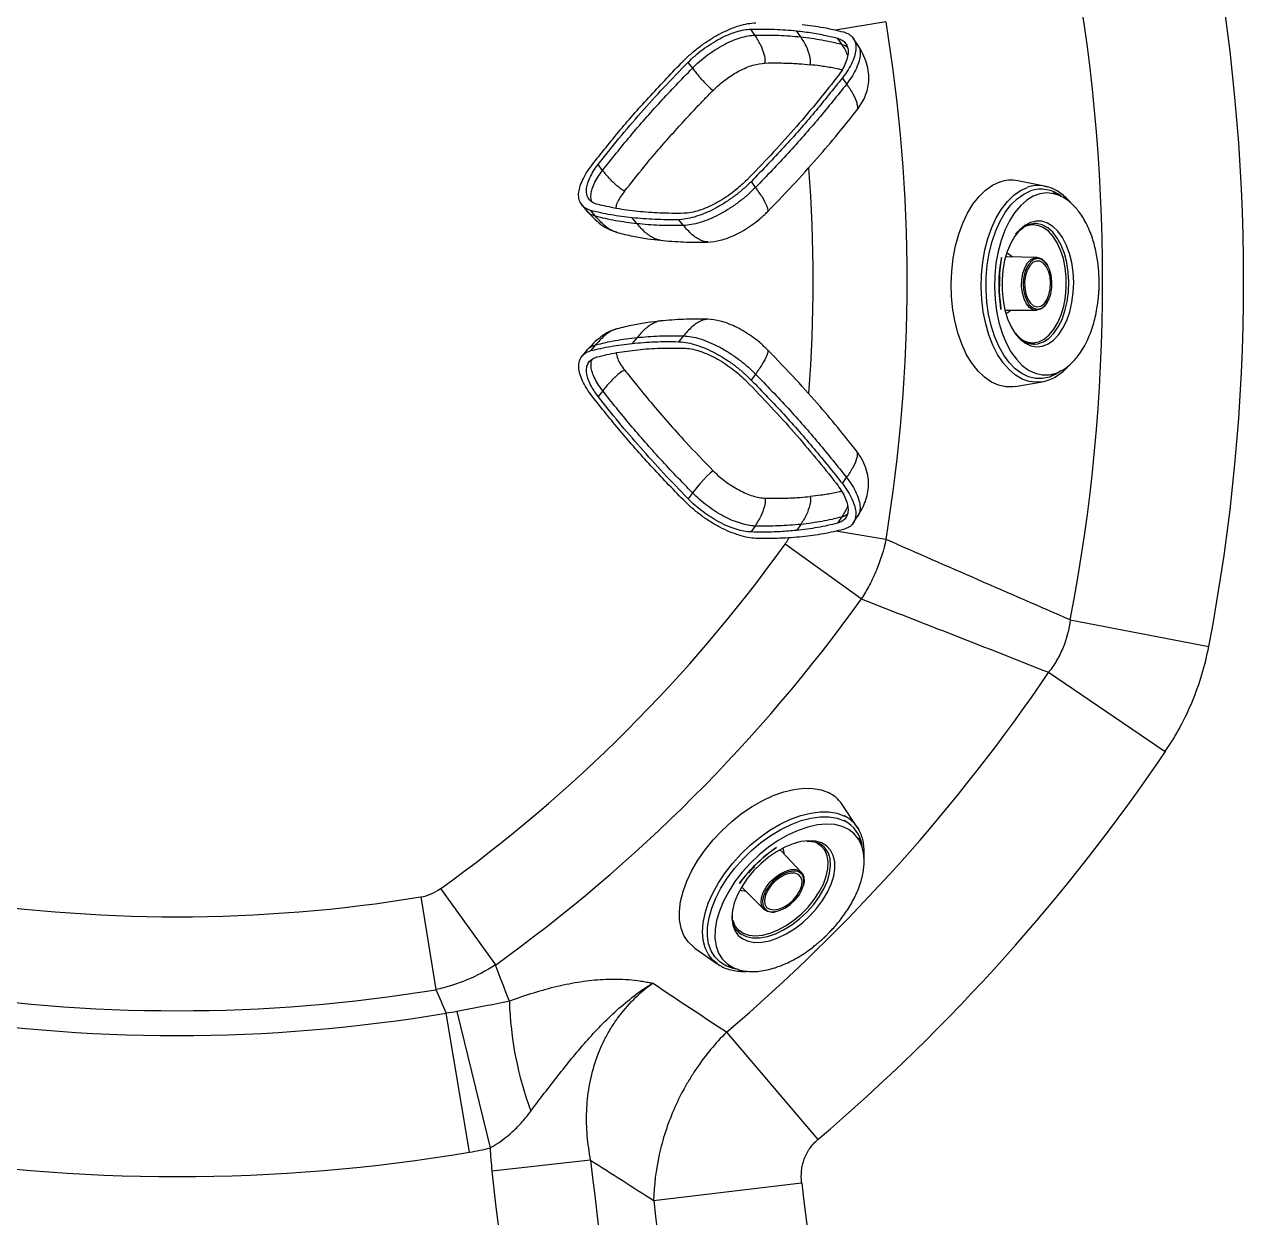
# Model space of a CAD drawing. Extents: x 409 to 498, y 628 to 778.
# Drawn here: x 451.98 to 462.6, y 681.55 to 691.94 of the extents above; entities that cross this region are included whole.
import ezdxf

# ---------------------------------------------------------------- set-up
doc = ezdxf.new("R2010")
doc.units = 0
doc.header["$MEASUREMENT"] = 0
doc.layers.add('1', color=4, linetype='Continuous')
doc.layers.add('GEOMETRY', color=4, linetype='Continuous', lineweight=25)

# ---------------------------------------------------------------- blocks, each defined once
blk = doc.blocks.new('2026_PULSE')
at = {"layer": 'GEOMETRY'}
for p, q in [((50.908, 47.006), (50.468, 46.934)), ((49.766, 46.889), (49.73, 46.941)), ((50.165, 46.874), (50.129, 46.927)), ((50.522, 46.81), (50.486, 46.862)), ((50.537, 46.917), (50.54, 46.917)), ((50.659, 46.808), (50.622, 46.863)), ((49.182, 46.652), (49.221, 46.602)), ((50.566, 46.465), (50.529, 46.518)), ((48.438, 45.711), (48.399, 45.761)), ((49.772, 45.563), (49.735, 45.615)), ((52.289, 45.574), (52.056, 45.621)), ((52.289, 45.574), (52.312, 45.568)), ((52.42, 45.491), (52.366, 45.514)), ((52.433, 45.485), (52.42, 45.491)), ((48.257, 45.41), (48.299, 45.359)), ((48.335, 45.361), (48.328, 45.363)), ((48.376, 45.311), (48.335, 45.361)), ((48.738, 45.246), (48.696, 45.297)), ((49.111, 45.281), (49.102, 45.281)), ((49.142, 45.231), (49.102, 45.281)), ((48.549, 45.176), (48.563, 45.171)), ((52.208, 45.249), (52.198, 45.248)), ((52.225, 44.952), (51.965, 44.958)), ((51.9, 44.701), (51.901, 44.728)), ((51.959, 44.492), (52.219, 44.492)), ((48.564, 44.331), (48.55, 44.325)), ((48.738, 44.254), (48.696, 44.203)), ((49.142, 44.269), (49.101, 44.218)), ((49.101, 44.218), (49.11, 44.218)), ((48.3, 44.143), (48.258, 44.092)), ((48.329, 44.138), (48.336, 44.14)), ((48.377, 44.19), (48.336, 44.14)), ((52.195, 44.196), (52.208, 44.196)), ((49.771, 43.936), (49.734, 43.884)), ((52.346, 43.926), (52.4, 43.948)), ((52.4, 43.948), (52.419, 43.957)), ((52.4, 43.948), (52.418, 43.956)), ((48.439, 43.79), (48.4, 43.74)), ((52.033, 43.828), (52.268, 43.869)), ((50.528, 42.981), (50.565, 43.034)), ((49.222, 42.9), (49.183, 42.85)), ((49.767, 42.612), (49.731, 42.56)), ((50.165, 42.626), (50.129, 42.573)), ((50.521, 42.69), (50.486, 42.637)), ((50.621, 42.637), (50.658, 42.691)), ((49.778, 42.504), (49.774, 42.504)), ((50.908, 42.495), (50.47, 42.567)), ((50.539, 42.583), (50.536, 42.582)), ((50.693, 41.976), (50.028, 42.454)), ((52.514, 41.794), (53.721, 41.561)), ((52.325, 41.337), (53.342, 40.648)), ((50.658, 39.987), (50.526, 40.185)), ((50.658, 39.987), (50.67, 39.967)), ((50.692, 39.836), (50.67, 39.891)), ((50.172, 39.593), (49.993, 39.781)), ((50.37, 39.815), (50.363, 39.822)), ((50.697, 39.822), (50.692, 39.836)), ((47.026, 39.452), (47.504, 38.787)), ((49.66, 39.456), (49.843, 39.272)), ((46.853, 39.38), (46.985, 38.572)), ((49.617, 39.08), (49.626, 39.071)), ((49.242, 38.934), (49.437, 38.797)), ((49.533, 38.782), (49.587, 38.759)), ((49.587, 38.759), (49.607, 38.753)), ((49.587, 38.759), (49.605, 38.752)), ((47.279, 37.156), (47.075, 38.368)), ((47.167, 38.381), (47.458, 37.193)), ((49.518, 38.201), (50.315, 37.266)), ((48.334, 37.086), (47.474, 36.99)), ((48.883, 36.735), (50.173, 36.889))]:
    blk.add_line(p, q, dxfattribs=at)
at = {"layer": 'GEOMETRY', "flags": 128}
for points in [[(52.033, 43.828), (52.017, 43.826), (51.952, 43.825), (51.888, 43.839), (51.826, 43.866), (51.766, 43.908), (51.71, 43.962), (51.658, 44.028), (51.611, 44.105), (51.571, 44.192), (51.537, 44.287), (51.51, 44.389), (51.491, 44.497), (51.479, 44.608), (51.476, 44.721), (51.481, 44.834), (51.493, 44.945), (51.514, 45.053), (51.542, 45.156), (51.577, 45.252), (51.619, 45.339), (51.666, 45.417), (51.719, 45.484), (51.776, 45.539), (51.836, 45.581), (51.899, 45.61)], [(52.27, 43.869), (52.219, 43.865), (52.157, 43.872), (52.096, 43.893), (52.037, 43.927), (51.98, 43.975), (51.928, 44.035), (51.881, 44.106), (51.84, 44.187), (51.805, 44.277), (51.777, 44.375), (51.756, 44.478), (51.743, 44.585), (51.738, 44.694), (51.741, 44.804), (51.752, 44.912), (51.77, 45.018), (51.796, 45.118), (51.83, 45.212), (51.869, 45.298), (51.915, 45.374), (51.966, 45.44), (52.021, 45.494), (52.079, 45.535), (52.14, 45.563)], [(52.432, 43.963), (52.394, 43.938), (52.334, 43.91), (52.273, 43.897), (52.212, 43.897), (52.151, 43.912), (52.091, 43.94), (52.035, 43.982), (51.982, 44.036), (51.934, 44.102), (51.891, 44.179), (51.855, 44.265), (51.825, 44.359), (51.802, 44.459), (51.787, 44.563), (51.78, 44.67), (51.782, 44.779), (51.791, 44.886), (51.808, 44.99), (51.832, 45.09), (51.864, 45.183), (51.903, 45.269), (51.947, 45.345), (51.997, 45.41), (52.051, 45.464), (52.108, 45.505), (52.168, 45.533), (52.168, 45.533)], [(52.42, 45.491), (52.371, 45.507), (52.311, 45.514), (52.25, 45.507), (52.191, 45.486), (52.134, 45.451), (52.08, 45.403), (52.029, 45.342), (51.984, 45.271), (51.944, 45.19), (51.911, 45.101), (51.885, 45.004), (51.866, 44.903), (51.856, 44.799), (51.853, 44.693), (51.858, 44.587), (51.871, 44.484), (51.892, 44.386), (51.921, 44.293), (51.956, 44.208), (51.997, 44.131), (52.044, 44.066), (52.096, 44.012), (52.151, 43.971), (52.209, 43.943), (52.269, 43.929), (52.329, 43.93), (52.389, 43.944), (52.4, 43.948)], [(52.432, 45.485), (52.43, 45.486), (52.42, 45.491)], [(52.528, 44.56), (52.54, 44.647), (52.544, 44.735), (52.539, 44.823), (52.527, 44.908), (52.507, 44.988), (52.479, 45.062), (52.446, 45.126), (52.406, 45.18), (52.363, 45.223), (52.315, 45.252), (52.266, 45.268), (52.216, 45.269), (52.166, 45.257), (52.118, 45.23), (52.072, 45.19), (52.071, 45.189)], [(52.071, 45.189), (52.031, 45.138), (51.995, 45.076), (51.965, 45.004), (51.942, 44.925), (51.927, 44.841), (51.919, 44.753), (51.919, 44.665), (51.928, 44.578), (51.944, 44.495), (51.968, 44.418), (51.999, 44.349), (52.035, 44.289), (52.043, 44.279)], [(52.08, 45.198), (52.045, 45.167), (52.037, 45.159)], [(52.096, 44.232), (52.096, 44.232), (52.143, 44.214), (52.191, 44.209), (52.239, 44.218), (52.286, 44.241), (52.33, 44.278), (52.37, 44.326), (52.405, 44.385), (52.434, 44.453), (52.457, 44.529), (52.472, 44.61), (52.479, 44.694), (52.479, 44.779), (52.47, 44.862), (52.454, 44.942), (52.43, 45.015), (52.4, 45.081), (52.364, 45.136), (52.323, 45.181), (52.279, 45.213), (52.232, 45.231), (52.184, 45.236), (52.136, 45.227), (52.136, 45.227)], [(52.487, 44.567), (52.499, 44.652), (52.502, 44.739), (52.497, 44.825), (52.484, 44.909), (52.463, 44.987), (52.435, 45.059), (52.401, 45.121), (52.362, 45.172), (52.318, 45.211), (52.27, 45.236), (52.221, 45.248), (52.208, 45.249)], [(51.894, 44.726), (51.894, 44.729), (51.894, 44.744), (51.895, 44.775), (51.898, 44.819), (51.903, 44.87), (51.911, 44.922), (51.915, 44.945), (51.916, 44.951), (51.916, 44.951), (51.916, 44.951), (51.916, 44.951), (51.916, 44.951), (51.916, 44.951), (51.916, 44.951), (51.916, 44.951), (51.916, 44.951), (51.91, 44.915), (51.903, 44.869), (51.898, 44.815), (51.894, 44.726)], [(51.965, 44.958), (51.959, 44.958), (51.951, 44.957)], [(52.142, 44.904), (52.171, 44.933), (52.202, 44.949), (52.235, 44.951), (52.267, 44.939), (52.296, 44.912), (52.317, 44.881)], [(52.313, 44.56), (52.312, 44.56), (52.286, 44.524), (52.256, 44.501), (52.223, 44.492), (52.191, 44.497), (52.16, 44.517), (52.133, 44.549), (52.111, 44.592), (52.097, 44.644), (52.09, 44.7), (52.092, 44.758), (52.101, 44.813), (52.118, 44.863), (52.142, 44.904), (52.142, 44.904)], [(52.225, 44.942), (52.196, 44.933), (52.167, 44.911), (52.142, 44.877), (52.122, 44.834), (52.109, 44.783), (52.104, 44.729), (52.106, 44.674), (52.117, 44.622), (52.134, 44.576), (52.157, 44.54), (52.185, 44.515), (52.211, 44.504)], [(52.161, 44.88), (52.139, 44.841), (52.123, 44.793), (52.116, 44.74), (52.117, 44.686), (52.126, 44.634), (52.143, 44.589), (52.166, 44.553), (52.194, 44.531), (52.225, 44.522), (52.256, 44.528), (52.285, 44.549), (52.31, 44.582), (52.328, 44.626), (52.34, 44.677), (52.343, 44.731), (52.338, 44.785), (52.325, 44.834), (52.304, 44.874), (52.278, 44.904), (52.249, 44.919), (52.218, 44.921), (52.188, 44.907), (52.161, 44.88)], [(52.241, 44.941), (52.227, 44.942), (52.225, 44.942)], [(52.305, 44.548), (52.327, 44.587), (52.344, 44.635), (52.353, 44.688), (52.354, 44.743), (52.348, 44.797), (52.334, 44.846), (52.313, 44.887), (52.288, 44.918), (52.258, 44.937), (52.241, 44.941)], [(51.897, 44.614), (51.899, 44.591), (51.905, 44.536), (51.91, 44.501), (51.911, 44.5), (51.911, 44.5), (51.911, 44.5), (51.911, 44.5), (51.911, 44.5), (51.911, 44.5), (51.911, 44.5), (51.911, 44.501), (51.91, 44.502), (51.905, 44.54), (51.899, 44.587), (51.896, 44.625), (51.895, 44.654), (51.894, 44.675), (51.894, 44.69), (51.894, 44.7), (51.894, 44.708), (51.894, 44.713), (51.894, 44.717), (51.894, 44.72), (51.894, 44.722), (51.894, 44.723), (51.894, 44.726)], [(52.043, 44.279), (52.077, 44.241), (52.123, 44.205), (52.171, 44.182), (52.221, 44.174), (52.271, 44.179), (52.321, 44.199), (52.367, 44.232), (52.411, 44.278), (52.449, 44.335), (52.483, 44.403), (52.509, 44.479), (52.528, 44.56)], [(52.208, 44.196), (52.232, 44.199), (52.28, 44.216), (52.327, 44.247), (52.37, 44.291), (52.409, 44.347), (52.442, 44.412), (52.468, 44.487), (52.487, 44.567)], [(51.945, 44.494), (51.947, 44.494), (51.959, 44.492)], [(52, 44.493), (51.971, 44.471), (51.953, 44.463)], [(49.402, 43.093), (49.402, 43.093), (49.402, 43.093), (49.402, 43.093), (49.402, 43.093), (49.402, 43.093), (49.402, 43.093), (49.402, 43.093), (49.402, 43.093), (49.402, 43.093), (49.402, 43.093), (49.401, 43.093), (49.401, 43.093), (49.398, 43.091), (49.393, 43.087), (49.375, 43.072), (49.35, 43.048), (49.286, 42.979), (49.222, 42.9)], [(49.242, 38.934), (49.229, 38.944), (49.183, 38.989), (49.147, 39.044), (49.123, 39.108), (49.109, 39.179), (49.108, 39.257), (49.118, 39.341), (49.14, 39.428), (49.172, 39.518), (49.216, 39.61), (49.269, 39.701), (49.331, 39.791), (49.402, 39.877), (49.479, 39.96), (49.563, 40.036), (49.65, 40.106), (49.741, 40.167), (49.834, 40.22), (49.926, 40.263), (50.018, 40.295), (50.106, 40.317), (50.191, 40.327), (50.27, 40.326), (50.342, 40.313), (50.407, 40.289)], [(49.439, 38.796), (49.4, 38.828), (49.36, 38.877), (49.332, 38.935), (49.315, 39.002), (49.309, 39.075), (49.314, 39.154), (49.331, 39.238), (49.359, 39.324), (49.398, 39.413), (49.447, 39.502), (49.505, 39.589), (49.572, 39.674), (49.646, 39.755), (49.725, 39.831), (49.81, 39.9), (49.897, 39.961), (49.987, 40.014), (50.077, 40.056), (50.166, 40.089), (50.252, 40.111), (50.334, 40.122), (50.411, 40.121), (50.482, 40.109), (50.545, 40.085)], [(49.619, 38.748), (49.575, 38.756), (49.513, 38.779), (49.46, 38.813), (49.417, 38.857), (49.384, 38.91), (49.362, 38.972), (49.352, 39.041), (49.353, 39.117), (49.366, 39.198), (49.39, 39.282), (49.425, 39.369), (49.47, 39.457), (49.525, 39.543), (49.588, 39.628), (49.659, 39.708), (49.736, 39.784), (49.818, 39.853), (49.904, 39.915), (49.992, 39.968), (50.081, 40.012), (50.168, 40.045), (50.254, 40.067), (50.335, 40.079), (50.411, 40.079), (50.481, 40.067), (50.543, 40.044)], [(50.692, 39.836), (50.668, 39.883), (50.631, 39.93), (50.583, 39.967), (50.526, 39.994), (50.461, 40.01), (50.388, 40.015), (50.31, 40.008), (50.228, 39.989), (50.142, 39.96), (50.056, 39.92), (49.969, 39.871), (49.884, 39.812), (49.803, 39.746), (49.726, 39.673), (49.655, 39.595), (49.592, 39.513), (49.537, 39.428), (49.491, 39.342), (49.456, 39.257), (49.431, 39.174), (49.418, 39.095), (49.417, 39.02), (49.427, 38.952), (49.448, 38.891), (49.48, 38.839), (49.523, 38.796), (49.576, 38.764), (49.587, 38.759)], [(50.232, 39.87), (50.167, 39.862), (50.098, 39.843), (50.026, 39.814), (49.953, 39.774), (49.883, 39.725), (49.816, 39.669), (49.753, 39.606), (49.698, 39.539), (49.651, 39.469), (49.613, 39.397), (49.586, 39.327), (49.569, 39.258), (49.568, 39.246)], [(49.572, 39.176), (49.572, 39.176), (49.592, 39.129), (49.623, 39.092), (49.664, 39.064), (49.713, 39.048), (49.77, 39.042), (49.832, 39.048), (49.899, 39.065), (49.968, 39.092), (50.038, 39.13), (50.105, 39.177), (50.17, 39.231), (50.23, 39.291), (50.282, 39.356), (50.327, 39.424), (50.362, 39.492), (50.387, 39.56), (50.401, 39.625), (50.404, 39.685), (50.395, 39.739), (50.375, 39.786), (50.344, 39.823), (50.303, 39.851), (50.303, 39.851)], [(50.11, 39.102), (50.179, 39.154), (50.244, 39.214), (50.303, 39.279), (50.355, 39.348), (50.397, 39.42), (50.43, 39.491), (50.452, 39.56), (50.462, 39.626), (50.461, 39.687), (50.449, 39.741), (50.425, 39.787), (50.39, 39.824), (50.346, 39.85), (50.293, 39.866), (50.233, 39.87), (50.232, 39.87)], [(49.779, 39.668), (49.781, 39.67), (49.792, 39.68), (49.814, 39.701), (49.847, 39.73), (49.887, 39.763), (49.929, 39.794), (49.948, 39.807), (49.953, 39.811), (49.954, 39.811), (49.954, 39.811), (49.954, 39.811), (49.954, 39.811), (49.954, 39.811), (49.954, 39.811), (49.954, 39.811), (49.953, 39.811), (49.924, 39.79), (49.886, 39.762), (49.844, 39.728), (49.779, 39.668)], [(49.993, 39.781), (49.989, 39.786), (49.982, 39.791)], [(50.086, 39.136), (50.154, 39.188), (50.218, 39.247), (50.275, 39.311), (50.325, 39.38), (50.366, 39.45), (50.397, 39.52), (50.416, 39.588), (50.425, 39.652), (50.421, 39.711), (50.406, 39.762), (50.379, 39.805), (50.37, 39.815)], [(50.696, 39.824), (50.695, 39.826), (50.692, 39.836)], [(49.702, 39.586), (49.687, 39.569), (49.652, 39.525), (49.631, 39.497), (49.631, 39.496), (49.631, 39.496), (49.631, 39.496), (49.631, 39.496), (49.631, 39.496), (49.631, 39.496), (49.631, 39.496), (49.631, 39.496), (49.632, 39.497), (49.655, 39.528), (49.684, 39.565), (49.709, 39.594), (49.728, 39.616), (49.742, 39.631), (49.753, 39.642), (49.76, 39.65), (49.766, 39.655), (49.769, 39.659), (49.772, 39.661), (49.774, 39.663), (49.775, 39.665), (49.776, 39.665), (49.779, 39.668)], [(49.713, 39.589), (49.751, 39.632), (49.764, 39.646)], [(49.958, 39.254), (49.957, 39.254), (49.913, 39.247), (49.875, 39.253), (49.846, 39.269), (49.827, 39.296), (49.819, 39.332), (49.823, 39.373), (49.838, 39.419), (49.864, 39.466), (49.899, 39.51), (49.941, 39.55), (49.987, 39.582), (50.034, 39.605), (50.08, 39.618), (50.08, 39.618)], [(50.165, 39.586), (50.139, 39.6), (50.102, 39.605), (50.061, 39.599), (50.016, 39.582), (49.971, 39.556), (49.929, 39.521), (49.892, 39.48), (49.862, 39.436), (49.842, 39.392), (49.833, 39.35), (49.835, 39.312), (49.846, 39.286)], [(50.076, 39.588), (50.033, 39.576), (49.988, 39.553), (49.945, 39.52), (49.908, 39.481), (49.878, 39.438), (49.858, 39.394), (49.849, 39.353), (49.853, 39.317), (49.868, 39.289), (49.895, 39.272), (49.93, 39.266), (49.971, 39.272), (50.015, 39.29), (50.059, 39.317), (50.1, 39.353), (50.134, 39.395), (50.159, 39.439), (50.174, 39.482), (50.176, 39.521), (50.166, 39.553), (50.145, 39.576), (50.114, 39.588), (50.076, 39.588)], [(49.943, 39.251), (49.987, 39.263), (50.032, 39.285), (50.076, 39.316), (50.116, 39.354), (50.15, 39.396), (50.174, 39.441), (50.189, 39.485), (50.193, 39.525), (50.185, 39.559), (50.176, 39.575)], [(50.08, 39.618), (50.121, 39.618), (50.154, 39.607), (50.179, 39.585), (50.193, 39.554), (50.195, 39.515), (50.188, 39.478)], [(50.176, 39.575), (50.167, 39.585), (50.165, 39.586)], [(49.689, 39.427), (49.653, 39.432), (49.634, 39.439)], [(49.65, 39.467), (49.652, 39.466), (49.66, 39.456)], [(49.568, 39.246), (49.565, 39.195), (49.572, 39.137), (49.59, 39.087), (49.619, 39.045), (49.659, 39.014), (49.707, 38.993), (49.764, 38.983), (49.827, 38.985), (49.895, 38.998), (49.966, 39.023), (50.039, 39.057), (50.11, 39.102)], [(49.626, 39.071), (49.645, 39.056), (49.691, 39.034), (49.746, 39.023), (49.808, 39.023), (49.874, 39.035), (49.944, 39.058), (50.015, 39.092), (50.086, 39.136)]]:
    blk.add_lwpolyline(points, dxfattribs=at)
at = {"layer": 'GEOMETRY'}
for centre, radius, start, end in [((37.144, 44.75), 16.881, 349.1117, 10.8883), ((37.144, 44.75), 15.652, 349.1117, 10.8883), ((37.144, 44.75), 13.948, 350.694, 9.306), ((37.144, 44.75), 13.129, 355.7099, 4.2807), ((51.997, 45.328), 0.298, 78.6658, 109.2626), ((52.234, 45.296), 0.284, 78.6637, 109.2647), ((52.258, 45.254), 0.293, 52.7302, 107.9385), ((51.915, 44.872), 0.125, 43.0273, 68.9087), ((52.226, 44.593), 0.0902, 260.539, 330.5135), ((39.366, 50.114), 13.129, 305.694, 324.306), ((39.366, 50.114), 13.948, 305.694, 324.306), ((39.366, 50.114), 15.652, 310.4357, 325.8883), ((39.366, 50.114), 16.881, 310.4357, 325.8883), ((50.277, 40.02), 0.298, 33.6658, 64.2626), ((50.422, 39.83), 0.284, 33.6637, 64.2647), ((50.41, 39.784), 0.293, 7.7302, 62.9385), ((49.896, 39.756), 0.125, 358.0273, 23.9087), ((44.73, 52.336), 13.129, 260.694, 279.306), ((49.919, 39.338), 0.0902, 215.539, 285.5135), ((44.73, 52.336), 13.948, 260.694, 279.306), ((50.64, 38.564), 3.016, 181.7359, 200.3802), ((44.73, 52.336), 14.164, 260.4694, 279.5306), ((44.73, 52.336), 15.393, 260.4694, 279.5306), ((109.987, 44.004), 62.04, 186.402, 195.55235), ((109.987, 44.004), 62.906, 186.402, 195.55234), ((109.987, 44.004), 60.235, 186.78382, 195.17668), ((109.987, 44.004), 61.534, 186.78382, 195.17668)]:
    blk.add_arc(centre, radius, start, end, dxfattribs=at)
for points, knots in [([(49.14, 46.663), (49.164, 46.686), (49.211, 46.731), (49.29, 46.794), (49.374, 46.852), (49.459, 46.902), (49.544, 46.942), (49.627, 46.972), (49.705, 46.992), (49.751, 46.995), (49.774, 46.997)], [0, 0, 0, 0, 0.125114, 0.25021, 0.375201, 0.5, 0.624799, 0.74979, 0.874886, 1, 1, 1, 1]), ([(50.178, 46.983), (50.241, 46.975), (50.366, 46.959), (50.48, 46.931), (50.537, 46.917)], [0, 0, 0, 0, 0.500001, 1, 1, 1, 1]), ([(49.182, 46.652), (49.202, 46.672), (49.243, 46.711), (49.312, 46.766), (49.385, 46.816), (49.459, 46.86), (49.533, 46.894), (49.604, 46.92), (49.671, 46.937), (49.711, 46.94), (49.73, 46.941)], [0, 0, 0, 0, 0.125733, 0.251505, 0.377216, 0.502882, 0.627465, 0.752091, 0.876064, 1, 1, 1, 1]), ([(49.221, 46.602), (49.241, 46.621), (49.281, 46.66), (49.35, 46.715), (49.421, 46.764), (49.495, 46.807), (49.568, 46.842), (49.639, 46.868), (49.707, 46.885), (49.746, 46.888), (49.766, 46.889)], [0, 0, 0, 0, 0.124866, 0.250272, 0.375541, 0.5, 0.624459, 0.749729, 0.875135, 1, 1, 1, 1]), ([(49.73, 46.941), (49.731, 46.941), (49.767, 46.942), (49.836, 46.943), (49.938, 46.941), (50.035, 46.936), (50.098, 46.93), (50.129, 46.927)], [0, 0, 0, 0, 0.004635, 0.256788, 0.504637, 0.756791, 1, 1, 1, 1]), ([(49.766, 46.889), (49.835, 46.89), (49.973, 46.891), (50.101, 46.88), (50.165, 46.874)], [0, 0, 0, 0, 0.5, 1, 1, 1, 1]), ([(49.853, 46.646), (49.853, 46.646), (49.853, 46.647), (49.853, 46.647), (49.854, 46.648), (49.855, 46.652), (49.857, 46.677), (49.846, 46.732), (49.816, 46.81), (49.783, 46.862), (49.766, 46.889)], [0, 0, 0, 0, 0.0002012, 0.0006223, 0.0023492, 0.0107703, 0.0555416, 0.2718542, 0.6153992, 1, 1, 1, 1]), ([(50.129, 46.927), (50.175, 46.922), (50.268, 46.91), (50.385, 46.887), (50.457, 46.87), (50.486, 46.862), (50.486, 46.862)], [0, 0, 0, 0, 0.3668221, 0.7432098, 0.9953686, 1, 1, 1, 1]), ([(50.246, 46.632), (50.246, 46.632), (50.246, 46.632), (50.246, 46.632), (50.246, 46.632), (50.246, 46.632), (50.246, 46.632), (50.246, 46.632), (50.247, 46.632), (50.247, 46.632), (50.247, 46.633), (50.249, 46.637), (50.252, 46.662), (50.243, 46.717), (50.215, 46.795), (50.183, 46.847), (50.165, 46.874)], [0, 0, 0, 0, 0.000002, 0.000004, 0.000007, 0.000015, 0.000033, 0.000077, 0.000201, 0.000621, 0.002347, 0.010765, 0.055528, 0.271833, 0.615384, 1, 1, 1, 1]), ([(50.165, 46.874), (50.228, 46.866), (50.352, 46.851), (50.465, 46.824), (50.522, 46.81)], [0, 0, 0, 0, 0.5, 1, 1, 1, 1]), ([(50.486, 46.862), (50.501, 46.857), (50.529, 46.847), (50.558, 46.819), (50.575, 46.784), (50.58, 46.74), (50.572, 46.69), (50.552, 46.635), (50.521, 46.577), (50.492, 46.537), (50.477, 46.517)], [0, 0, 0, 0, 0.125745, 0.251528, 0.377251, 0.502929, 0.627517, 0.752146, 0.876092, 1, 1, 1, 1]), ([(50.54, 46.917), (50.556, 46.911), (50.589, 46.899), (50.622, 46.868), (50.642, 46.827), (50.648, 46.777), (50.639, 46.719), (50.616, 46.656), (50.58, 46.588), (50.546, 46.541), (50.529, 46.518)], [0, 0, 0, 0, 0.125114, 0.25021, 0.375201, 0.5, 0.624799, 0.74979, 0.874886, 1, 1, 1, 1]), ([(50.574, 46.712), (50.572, 46.716), (50.561, 46.753), (50.54, 46.783), (50.522, 46.81)], [0, 0, 0, 0, 0.113954, 1, 1, 1, 1]), ([(50.522, 46.81), (50.536, 46.805), (50.557, 46.799), (50.57, 46.786), (50.573, 46.782)], [0, 0, 0, 0, 0.713407, 1, 1, 1, 1]), ([(50.658, 46.808), (50.665, 46.797), (50.68, 46.772), (50.685, 46.723), (50.676, 46.666), (50.653, 46.602), (50.617, 46.535), (50.583, 46.489), (50.566, 46.465)], [0, 0, 0, 0, 0.151881, 0.322294, 0.492866, 0.661405, 0.829818, 1, 1, 1, 1]), ([(50.655, 46.236), (50.68, 46.273), (50.719, 46.329), (50.748, 46.415), (50.76, 46.486), (50.758, 46.564), (50.74, 46.646), (50.708, 46.73), (50.675, 46.782), (50.659, 46.809)], [0, 0, 0, 0, 0.218526, 0.330893, 0.448768, 0.574815, 0.709975, 0.852784, 1, 1, 1, 1]), ([(48.347, 45.76), (48.427, 45.861), (48.588, 46.063), (48.854, 46.365), (49.045, 46.564), (49.14, 46.663)], [0, 0, 0, 0, 0.333338, 0.666662, 1, 1, 1, 1]), ([(48.399, 45.761), (48.458, 45.837), (48.578, 45.988), (48.77, 46.212), (48.97, 46.434), (49.111, 46.579), (49.182, 46.652)], [0, 0, 0, 0, 0.25227, 0.504539, 0.751902, 1, 1, 1, 1]), ([(49.853, 46.646), (49.891, 46.647), (49.951, 46.648), (50.029, 46.646), (50.089, 46.644), (50.162, 46.64), (50.214, 46.635), (50.246, 46.632)], [0, 0, 0, 0, 0.280164, 0.434, 0.587836, 0.741671, 1, 1, 1, 1]), ([(48.438, 45.711), (48.517, 45.811), (48.676, 46.01), (48.938, 46.308), (49.126, 46.504), (49.221, 46.602)], [0, 0, 0, 0, 0.333334, 0.666666, 1, 1, 1, 1]), ([(49.221, 46.602), (49.241, 46.576), (49.279, 46.527), (49.337, 46.464), (49.378, 46.425), (49.397, 46.411), (49.4, 46.409), (49.401, 46.408), (49.401, 46.408), (49.401, 46.408), (49.401, 46.408), (49.401, 46.408)], [0, 0, 0, 0, 0.38447, 0.727965, 0.944344, 0.989181, 0.997632, 0.99937, 0.999795, 0.999998, 1, 1, 1, 1]), ([(49.401, 46.408), (49.436, 46.44), (49.505, 46.504), (49.629, 46.581), (49.751, 46.634), (49.819, 46.642), (49.853, 46.646)], [0, 0, 0, 0, 0.250115, 0.50022, 0.750104, 1, 1, 1, 1]), ([(50.524, 46.586), (50.514, 46.589), (50.487, 46.595), (50.441, 46.604), (50.386, 46.613), (50.322, 46.623), (50.275, 46.628), (50.246, 46.632)], [0, 0, 0, 0, 0.114159, 0.311516, 0.508873, 0.70623, 1, 1, 1, 1]), ([(50.477, 46.517), (50.417, 46.441), (50.298, 46.291), (50.105, 46.066), (49.905, 45.844), (49.764, 45.699), (49.694, 45.626)], [0, 0, 0, 0, 0.252256, 0.504511, 0.751888, 1, 1, 1, 1]), ([(50.529, 46.518), (50.448, 46.417), (50.287, 46.215), (50.022, 45.913), (49.831, 45.714), (49.735, 45.615)], [0, 0, 0, 0, 0.333338, 0.666662, 1, 1, 1, 1]), ([(50.566, 46.465), (50.485, 46.364), (50.324, 46.163), (50.059, 45.861), (49.868, 45.662), (49.772, 45.563)], [0, 0, 0, 0, 0.333331, 0.666669, 1, 1, 1, 1]), ([(50.654, 46.237), (50.655, 46.239), (50.662, 46.246), (50.662, 46.267), (50.654, 46.309), (50.624, 46.377), (50.586, 46.435), (50.566, 46.465)], [0, 0, 0, 0, 0.048044, 0.16705, 0.30837, 0.643227, 1, 1, 1, 1]), ([(48.63, 45.531), (48.685, 45.601), (48.776, 45.715), (48.91, 45.875), (49.027, 46.009), (49.148, 46.142), (49.251, 46.253), (49.336, 46.342), (49.379, 46.386), (49.401, 46.408)], [0, 0, 0, 0, 0.236845, 0.389358, 0.541872, 0.694386, 0.846899, 0.923148, 1, 1, 1, 1]), ([(49.876, 45.351), (49.96, 45.438), (50.118, 45.602), (50.328, 45.837), (50.504, 46.046), (50.607, 46.176), (50.655, 46.236)], [0, 0, 0, 0, 0.296743, 0.562356, 0.796787, 1, 1, 1, 1]), ([(48.328, 45.363), (48.313, 45.37), (48.282, 45.382), (48.251, 45.414), (48.232, 45.455), (48.227, 45.505), (48.237, 45.562), (48.261, 45.624), (48.296, 45.691), (48.33, 45.737), (48.347, 45.76)], [0, 0, 0, 0, 0.125112, 0.250206, 0.375182, 0.499972, 0.624783, 0.749783, 0.874883, 1, 1, 1, 1]), ([(48.389, 45.416), (48.388, 45.416), (48.372, 45.421), (48.344, 45.433), (48.316, 45.461), (48.3, 45.496), (48.295, 45.54), (48.304, 45.59), (48.324, 45.644), (48.355, 45.702), (48.384, 45.742), (48.399, 45.761)], [0, 0, 0, 0, 0.008486, 0.134355, 0.260259, 0.384001, 0.5077, 0.631469, 0.755278, 0.877657, 1, 1, 1, 1]), ([(48.348, 45.434), (48.346, 45.438), (48.338, 45.453), (48.335, 45.488), (48.342, 45.537), (48.363, 45.592), (48.393, 45.651), (48.423, 45.691), (48.438, 45.711)], [0, 0, 0, 0, 0.066202, 0.252314, 0.438427, 0.625751, 0.81328, 1, 1, 1, 1]), ([(48.63, 45.531), (48.63, 45.531), (48.63, 45.531), (48.63, 45.531), (48.63, 45.531), (48.63, 45.531), (48.63, 45.531), (48.629, 45.532), (48.628, 45.532), (48.624, 45.533), (48.615, 45.538), (48.596, 45.55), (48.556, 45.582), (48.499, 45.637), (48.459, 45.686), (48.438, 45.711)], [0, 0, 0, 0, 0.000002, 0.00001, 0.000101, 0.000447, 0.001063, 0.003335, 0.007357, 0.022067, 0.047289, 0.131971, 0.259889, 0.607518, 1, 1, 1, 1]), ([(49.735, 45.615), (49.712, 45.593), (49.666, 45.548), (49.588, 45.486), (49.506, 45.429), (49.422, 45.379), (49.338, 45.339), (49.257, 45.309), (49.179, 45.288), (49.134, 45.284), (49.111, 45.281)], [0, 0, 0, 0, 0.125117, 0.250217, 0.375217, 0.500028, 0.624818, 0.749795, 0.874889, 1, 1, 1, 1]), ([(49.694, 45.626), (49.664, 45.598), (49.613, 45.55), (49.532, 45.489), (49.471, 45.45), (49.41, 45.416), (49.349, 45.387), (49.277, 45.36), (49.21, 45.343), (49.167, 45.337), (49.146, 45.337), (49.145, 45.337)], [0, 0, 0, 0, 0.180066, 0.305536, 0.430984, 0.491477, 0.615568, 0.739704, 0.865632, 0.991524, 1, 1, 1, 1]), ([(48.63, 45.531), (48.62, 45.517), (48.586, 45.471), (48.555, 45.416), (48.554, 45.385), (48.554, 45.38)], [0, 0, 0, 0, 0.2631722, 0.8649244, 1, 1, 1, 1]), ([(49.772, 45.563), (49.749, 45.54), (49.702, 45.495), (49.623, 45.432), (49.541, 45.375), (49.455, 45.325), (49.37, 45.285), (49.288, 45.256), (49.211, 45.236), (49.165, 45.232), (49.142, 45.231)], [0, 0, 0, 0, 0.125614, 0.249921, 0.374322, 0.500224, 0.626008, 0.750296, 0.874495, 1, 1, 1, 1]), ([(49.875, 45.352), (49.877, 45.354), (49.882, 45.358), (49.879, 45.376), (49.866, 45.413), (49.832, 45.477), (49.793, 45.534), (49.772, 45.563)], [0, 0, 0, 0, 0.066889, 0.183539, 0.322062, 0.65029, 1, 1, 1, 1]), ([(52.523, 45.423), (52.52, 45.426), (52.506, 45.445), (52.475, 45.475), (52.433, 45.51), (52.388, 45.539), (52.34, 45.561), (52.307, 45.569), (52.289, 45.574)], [0, 0, 0, 0, 0.037744, 0.229772, 0.426666, 0.615013, 0.805174, 1, 1, 1, 1]), ([(52.766, 44.715), (52.766, 44.719), (52.766, 44.732), (52.766, 44.759), (52.764, 44.8), (52.761, 44.852), (52.754, 44.913), (52.744, 44.977), (52.73, 45.042), (52.712, 45.107), (52.689, 45.171), (52.661, 45.235), (52.629, 45.294), (52.596, 45.344), (52.565, 45.382), (52.53, 45.419), (52.488, 45.454), (52.454, 45.475), (52.434, 45.484), (52.433, 45.485)], [0, 0, 0, 0, 0.012829, 0.037484, 0.079053, 0.131796, 0.192873, 0.259026, 0.327793, 0.396674, 0.46966, 0.550188, 0.629658, 0.706108, 0.774293, 0.822118, 0.905951, 0.995245, 1, 1, 1, 1]), ([(48.745, 45.353), (48.713, 45.356), (48.65, 45.363), (48.53, 45.383), (48.445, 45.403), (48.389, 45.416)], [0, 0, 0, 0, 0.252166, 0.504333, 1, 1, 1, 1]), ([(48.299, 45.359), (48.338, 45.317), (48.396, 45.255), (48.48, 45.201), (48.52, 45.187), (48.534, 45.182)], [0, 0, 0, 0, 0.575393, 0.851524, 1, 1, 1, 1]), ([(48.376, 45.311), (48.36, 45.317), (48.328, 45.327), (48.309, 45.349), (48.299, 45.359)], [0, 0, 0, 0, 0.519794, 1, 1, 1, 1]), ([(48.696, 45.297), (48.633, 45.305), (48.507, 45.32), (48.393, 45.348), (48.335, 45.361)], [0, 0, 0, 0, 0.500001, 1, 1, 1, 1]), ([(48.561, 45.172), (48.553, 45.174), (48.514, 45.186), (48.449, 45.231), (48.401, 45.284), (48.376, 45.311)], [0, 0, 0, 0, 0.106948, 0.539357, 1, 1, 1, 1]), ([(49.102, 45.281), (49.032, 45.281), (48.891, 45.28), (48.761, 45.292), (48.696, 45.297)], [0, 0, 0, 0, 0.499999, 1, 1, 1, 1]), ([(49.145, 45.337), (49.11, 45.336), (49.04, 45.336), (48.904, 45.339), (48.808, 45.347), (48.745, 45.353)], [0, 0, 0, 0, 0.252165, 0.504329, 1, 1, 1, 1]), ([(49.356, 45.086), (49.391, 45.089), (49.446, 45.094), (49.527, 45.121), (49.595, 45.149), (49.666, 45.186), (49.739, 45.233), (49.811, 45.289), (49.854, 45.33), (49.876, 45.351)], [0, 0, 0, 0, 0.213502, 0.329008, 0.450833, 0.579186, 0.713249, 0.853229, 1, 1, 1, 1]), ([(48.561, 45.171), (48.608, 45.159), (48.695, 45.138), (48.823, 45.116), (48.905, 45.106), (48.942, 45.102)], [0, 0, 0, 0, 0.389242, 0.722525, 1, 1, 1, 1]), ([(48.942, 45.103), (48.939, 45.103), (48.923, 45.103), (48.878, 45.121), (48.809, 45.165), (48.762, 45.219), (48.738, 45.246)], [0, 0, 0, 0, 0.032071, 0.196315, 0.585451, 1, 1, 1, 1]), ([(49.356, 45.087), (49.348, 45.087), (49.328, 45.087), (49.28, 45.105), (49.213, 45.15), (49.167, 45.203), (49.142, 45.231)], [0, 0, 0, 0, 0.093365, 0.247206, 0.611699, 1, 1, 1, 1]), ([(52.066, 45.177), (52.078, 45.189), (52.103, 45.214), (52.143, 45.236), (52.175, 45.247), (52.194, 45.247), (52.2, 45.247)], [0, 0, 0, 0, 0.286243, 0.574207, 0.867773, 1, 1, 1, 1]), ([(48.942, 45.102), (49.008, 45.096), (49.142, 45.084), (49.285, 45.085), (49.356, 45.086)], [0, 0, 0, 0, 0.500309, 1, 1, 1, 1]), ([(51.901, 44.738), (51.901, 44.751), (51.901, 44.764), (51.902, 44.777), (51.902, 44.777)], [0, 0, 0, 0, 0.977012, 1, 1, 1, 1]), ([(51.894, 44.726), (51.894, 44.693), (51.894, 44.656), (51.897, 44.619), (51.897, 44.614)], [0, 0, 0, 0, 0.876123, 1, 1, 1, 1]), ([(52.419, 43.957), (52.428, 43.962), (52.456, 43.975), (52.497, 44.004), (52.544, 44.048), (52.584, 44.096), (52.623, 44.154), (52.658, 44.219), (52.689, 44.29), (52.713, 44.361), (52.733, 44.433), (52.746, 44.501), (52.755, 44.561), (52.76, 44.605), (52.762, 44.637), (52.764, 44.66), (52.765, 44.676), (52.765, 44.687), (52.765, 44.695), (52.765, 44.704), (52.766, 44.711), (52.766, 44.715)], [0, 0, 0, 0, 0.044782, 0.134674, 0.215517, 0.299865, 0.383329, 0.471463, 0.560155, 0.641495, 0.714214, 0.793805, 0.852764, 0.895384, 0.925848, 0.947504, 0.962857, 0.973728, 0.981421, 0.986861, 1, 1, 1, 1]), ([(49.356, 44.414), (49.284, 44.414), (49.142, 44.416), (49.009, 44.404), (48.942, 44.399)], [0, 0, 0, 0, 0.499693, 1, 1, 1, 1]), ([(48.535, 44.319), (48.521, 44.315), (48.481, 44.3), (48.397, 44.246), (48.339, 44.184), (48.3, 44.143)], [0, 0, 0, 0, 0.1477661, 0.4240792, 1, 1, 1, 1]), ([(48.562, 44.329), (48.554, 44.327), (48.514, 44.316), (48.449, 44.27), (48.402, 44.217), (48.377, 44.19)], [0, 0, 0, 0, 0.108043, 0.539916, 1, 1, 1, 1]), ([(48.942, 44.399), (48.905, 44.394), (48.824, 44.385), (48.696, 44.363), (48.609, 44.342), (48.562, 44.33)], [0, 0, 0, 0, 0.277475, 0.610758, 1, 1, 1, 1]), ([(48.942, 44.398), (48.939, 44.398), (48.923, 44.397), (48.878, 44.379), (48.809, 44.335), (48.762, 44.282), (48.738, 44.254)], [0, 0, 0, 0, 0.033326, 0.197357, 0.585989, 1, 1, 1, 1]), ([(49.356, 44.413), (49.348, 44.413), (49.328, 44.413), (49.279, 44.394), (49.213, 44.349), (49.166, 44.296), (49.142, 44.269)], [0, 0, 0, 0, 0.094131, 0.247846, 0.612034, 1, 1, 1, 1]), ([(49.875, 44.148), (49.853, 44.169), (49.81, 44.211), (49.737, 44.266), (49.664, 44.313), (49.593, 44.351), (49.526, 44.379), (49.445, 44.405), (49.391, 44.41), (49.356, 44.414)], [0, 0, 0, 0, 0.147511, 0.288032, 0.422438, 0.550914, 0.672639, 0.787827, 1, 1, 1, 1]), ([(48.336, 44.14), (48.393, 44.153), (48.507, 44.181), (48.633, 44.195), (48.696, 44.203)], [0, 0, 0, 0, 0.499999, 1, 1, 1, 1]), ([(48.696, 44.203), (48.761, 44.209), (48.891, 44.22), (49.031, 44.219), (49.101, 44.218)], [0, 0, 0, 0, 0.500001, 1, 1, 1, 1]), ([(49.11, 44.218), (49.133, 44.216), (49.179, 44.211), (49.256, 44.19), (49.337, 44.16), (49.421, 44.12), (49.505, 44.07), (49.587, 44.013), (49.665, 43.951), (49.711, 43.906), (49.734, 43.884)], [0, 0, 0, 0, 0.1251116, 0.2502056, 0.3751818, 0.4999719, 0.6247831, 0.7497834, 0.8748831, 1, 1, 1, 1]), ([(49.142, 44.269), (49.165, 44.267), (49.21, 44.264), (49.288, 44.244), (49.369, 44.214), (49.454, 44.174), (49.54, 44.124), (49.622, 44.067), (49.701, 44.004), (49.748, 43.959), (49.771, 43.936)], [0, 0, 0, 0, 0.125505, 0.249704, 0.373992, 0.499776, 0.625678, 0.750079, 0.874386, 1, 1, 1, 1]), ([(52.206, 44.197), (52.202, 44.197), (52.184, 44.194), (52.152, 44.201), (52.111, 44.22), (52.072, 44.25), (52.05, 44.277), (52.039, 44.29)], [0, 0, 0, 0, 0.072332, 0.319636, 0.56668, 0.803474, 1, 1, 1, 1]), ([(48.348, 43.742), (48.331, 43.765), (48.297, 43.811), (48.262, 43.877), (48.238, 43.94), (48.228, 43.997), (48.233, 44.047), (48.252, 44.087), (48.283, 44.119), (48.314, 44.132), (48.329, 44.138)], [0, 0, 0, 0, 0.125117, 0.250217, 0.375217, 0.500028, 0.624818, 0.749795, 0.874889, 1, 1, 1, 1]), ([(48.3, 44.142), (48.309, 44.153), (48.329, 44.174), (48.361, 44.185), (48.377, 44.19)], [0, 0, 0, 0, 0.480179, 1, 1, 1, 1]), ([(48.389, 44.085), (48.418, 44.092), (48.474, 44.106), (48.591, 44.129), (48.683, 44.14), (48.745, 44.148)], [0, 0, 0, 0, 0.252165, 0.504329, 1, 1, 1, 1]), ([(48.556, 44.121), (48.559, 44.104), (48.568, 44.059), (48.605, 44.004), (48.631, 43.97), (48.631, 43.97)], [0, 0, 0, 0, 0.382568, 0.99876, 1, 1, 1, 1]), ([(48.745, 44.148), (48.777, 44.151), (48.841, 44.157), (48.973, 44.164), (49.076, 44.163), (49.144, 44.163)], [0, 0, 0, 0, 0.252166, 0.504333, 1, 1, 1, 1]), ([(49.144, 44.163), (49.146, 44.163), (49.166, 44.162), (49.209, 44.157), (49.277, 44.139), (49.348, 44.113), (49.421, 44.078), (49.495, 44.034), (49.566, 43.985), (49.633, 43.931), (49.673, 43.892), (49.693, 43.873)], [0, 0, 0, 0, 0.008486, 0.134355, 0.260259, 0.384001, 0.5077, 0.631469, 0.755278, 0.877657, 1, 1, 1, 1]), ([(49.874, 44.147), (49.876, 44.145), (49.881, 44.141), (49.878, 44.123), (49.865, 44.085), (49.831, 44.022), (49.792, 43.965), (49.771, 43.936)], [0, 0, 0, 0, 0.067386, 0.184008, 0.322488, 0.650552, 1, 1, 1, 1]), ([(50.654, 43.263), (50.606, 43.323), (50.503, 43.453), (50.327, 43.662), (50.117, 43.897), (49.959, 44.061), (49.875, 44.148)], [0, 0, 0, 0, 0.203214, 0.437645, 0.703257, 1, 1, 1, 1]), ([(48.4, 43.74), (48.379, 43.769), (48.343, 43.819), (48.314, 43.885), (48.301, 43.929), (48.297, 43.969), (48.3, 44.005), (48.317, 44.041), (48.345, 44.068), (48.372, 44.081), (48.388, 44.085), (48.389, 44.085)], [0, 0, 0, 0, 0.1800664, 0.3055356, 0.4309838, 0.4914773, 0.6155685, 0.7397042, 0.865632, 0.991524, 1, 1, 1, 1]), ([(48.439, 43.79), (48.424, 43.811), (48.395, 43.851), (48.364, 43.909), (48.343, 43.964), (48.336, 44.013), (48.338, 44.048), (48.347, 44.063), (48.349, 44.067)], [0, 0, 0, 0, 0.186881, 0.37457, 0.562056, 0.748328, 0.934601, 1, 1, 1, 1]), ([(52.268, 43.869), (52.286, 43.873), (52.323, 43.882), (52.376, 43.906), (52.427, 43.939), (52.468, 43.973), (52.491, 43.999), (52.499, 44.008)], [0, 0, 0, 0, 0.2139803, 0.4355963, 0.6556608, 0.8804076, 1, 1, 1, 1]), ([(48.631, 43.97), (48.631, 43.97), (48.631, 43.97), (48.631, 43.97), (48.631, 43.97), (48.631, 43.97), (48.631, 43.97), (48.631, 43.97), (48.631, 43.97), (48.631, 43.97), (48.63, 43.97), (48.626, 43.969), (48.606, 43.958), (48.561, 43.924), (48.499, 43.864), (48.46, 43.816), (48.439, 43.79)], [0, 0, 0, 0, 0.000252, 0.000254, 0.000256, 0.000262, 0.000273, 0.000323, 0.000435, 0.00071, 0.00149, 0.00865, 0.050576, 0.264354, 0.610515, 1, 1, 1, 1]), ([(48.631, 43.97), (48.66, 43.934), (48.734, 43.839), (48.859, 43.687), (49.008, 43.515), (49.187, 43.316), (49.322, 43.176), (49.402, 43.093)], [0, 0, 0, 0, 0.124376, 0.320698, 0.51702, 0.713342, 1, 1, 1, 1]), ([(49.734, 43.884), (49.829, 43.785), (50.02, 43.586), (50.286, 43.284), (50.447, 43.082), (50.528, 42.981)], [0, 0, 0, 0, 0.333338, 0.666662, 1, 1, 1, 1]), ([(49.771, 43.936), (49.867, 43.837), (50.058, 43.638), (50.323, 43.336), (50.484, 43.135), (50.565, 43.034)], [0, 0, 0, 0, 0.333331, 0.666669, 1, 1, 1, 1]), ([(49.222, 42.9), (49.127, 42.998), (48.939, 43.194), (48.677, 43.492), (48.518, 43.691), (48.439, 43.79)], [0, 0, 0, 0, 0.333334, 0.666666, 1, 1, 1, 1]), ([(49.693, 43.873), (49.764, 43.799), (49.908, 43.651), (50.109, 43.427), (50.3, 43.204), (50.417, 43.056), (50.476, 42.982)], [0, 0, 0, 0, 0.25227, 0.504539, 0.751902, 1, 1, 1, 1]), ([(49.142, 42.839), (49.046, 42.938), (48.855, 43.137), (48.589, 43.439), (48.428, 43.641), (48.348, 43.742)], [0, 0, 0, 0, 0.333338, 0.666662, 1, 1, 1, 1]), ([(49.183, 42.85), (49.111, 42.924), (48.968, 43.072), (48.767, 43.295), (48.576, 43.518), (48.458, 43.666), (48.4, 43.74)], [0, 0, 0, 0, 0.252256, 0.504511, 0.751888, 1, 1, 1, 1]), ([(50.565, 43.034), (50.585, 43.064), (50.623, 43.121), (50.653, 43.189), (50.661, 43.232), (50.661, 43.253), (50.654, 43.26), (50.653, 43.262)], [0, 0, 0, 0, 0.356541, 0.691263, 0.832552, 0.951541, 1, 1, 1, 1]), ([(50.658, 42.691), (50.679, 42.725), (50.712, 42.779), (50.741, 42.861), (50.755, 42.933), (50.757, 43.013), (50.741, 43.097), (50.709, 43.183), (50.672, 43.236), (50.654, 43.263)], [0, 0, 0, 0, 0.183949, 0.296043, 0.420556, 0.555022, 0.696978, 0.845411, 1, 1, 1, 1]), ([(49.402, 43.093), (49.41, 43.085), (49.452, 43.044), (49.538, 42.976), (49.64, 42.916), (49.739, 42.874), (49.805, 42.857), (49.846, 42.855), (49.854, 42.855)], [0, 0, 0, 0, 0.06531, 0.31418, 0.56346, 0.68404, 0.936572, 1, 1, 1, 1]), ([(50.476, 42.982), (50.491, 42.962), (50.52, 42.921), (50.552, 42.862), (50.572, 42.807), (50.579, 42.757), (50.574, 42.714), (50.556, 42.679), (50.528, 42.652), (50.5, 42.642), (50.486, 42.637)], [0, 0, 0, 0, 0.125733, 0.251505, 0.377216, 0.502882, 0.627465, 0.752091, 0.876064, 1, 1, 1, 1]), ([(50.528, 42.981), (50.545, 42.958), (50.579, 42.911), (50.615, 42.843), (50.638, 42.78), (50.647, 42.722), (50.641, 42.672), (50.621, 42.632), (50.588, 42.6), (50.556, 42.589), (50.539, 42.583)], [0, 0, 0, 0, 0.1251142, 0.2502104, 0.3752009, 0.5, 0.6247992, 0.7497897, 0.8748859, 1, 1, 1, 1]), ([(50.565, 43.034), (50.582, 43.01), (50.616, 42.964), (50.651, 42.897), (50.675, 42.833), (50.684, 42.776), (50.679, 42.727), (50.664, 42.703), (50.657, 42.691)], [0, 0, 0, 0, 0.170165, 0.33856, 0.507082, 0.677636, 0.848032, 1, 1, 1, 1]), ([(49.774, 42.504), (49.751, 42.506), (49.706, 42.51), (49.628, 42.53), (49.545, 42.56), (49.46, 42.6), (49.374, 42.65), (49.291, 42.707), (49.212, 42.771), (49.165, 42.816), (49.142, 42.839)], [0, 0, 0, 0, 0.125114, 0.25021, 0.375201, 0.5, 0.624799, 0.74979, 0.874886, 1, 1, 1, 1]), ([(49.731, 42.56), (49.711, 42.561), (49.671, 42.564), (49.603, 42.582), (49.531, 42.608), (49.457, 42.644), (49.383, 42.687), (49.311, 42.737), (49.243, 42.791), (49.203, 42.83), (49.183, 42.85)], [0, 0, 0, 0, 0.125745, 0.251528, 0.377251, 0.502929, 0.627517, 0.752146, 0.876092, 1, 1, 1, 1]), ([(49.767, 42.612), (49.747, 42.614), (49.708, 42.617), (49.64, 42.634), (49.569, 42.66), (49.496, 42.694), (49.422, 42.737), (49.351, 42.787), (49.282, 42.841), (49.242, 42.881), (49.222, 42.9)], [0, 0, 0, 0, 0.124866, 0.250272, 0.375542, 0.500001, 0.624459, 0.749729, 0.875135, 1, 1, 1, 1]), ([(49.854, 42.855), (49.854, 42.855), (49.854, 42.855), (49.854, 42.855), (49.854, 42.855), (49.854, 42.855), (49.854, 42.855), (49.854, 42.855), (49.854, 42.855), (49.854, 42.854), (49.854, 42.854), (49.855, 42.85), (49.858, 42.825), (49.847, 42.77), (49.817, 42.692), (49.784, 42.64), (49.767, 42.612)], [0, 0, 0, 0, 0.000255, 0.000259, 0.000261, 0.000267, 0.000279, 0.000329, 0.000442, 0.000719, 0.001503, 0.008687, 0.05067, 0.264508, 0.610628, 1, 1, 1, 1]), ([(49.854, 42.855), (49.875, 42.854), (49.917, 42.853), (49.979, 42.854), (50.041, 42.855), (50.101, 42.857), (50.17, 42.862), (50.218, 42.866), (50.246, 42.869)], [0, 0, 0, 0, 0.154826, 0.308816, 0.462805, 0.616794, 0.770784, 1, 1, 1, 1]), ([(50.246, 42.869), (50.246, 42.869), (50.246, 42.869), (50.246, 42.869), (50.246, 42.869), (50.246, 42.869), (50.246, 42.869), (50.246, 42.869), (50.247, 42.869), (50.247, 42.868), (50.247, 42.868), (50.249, 42.863), (50.252, 42.838), (50.243, 42.783), (50.215, 42.706), (50.183, 42.654), (50.165, 42.626)], [0, 0, 0, 0, 0.000002, 0.000004, 0.000007, 0.000015, 0.000033, 0.000077, 0.000201, 0.000621, 0.002347, 0.010765, 0.055528, 0.271833, 0.615384, 1, 1, 1, 1]), ([(50.523, 42.913), (50.516, 42.912), (50.493, 42.906), (50.45, 42.898), (50.396, 42.888), (50.329, 42.878), (50.278, 42.872), (50.246, 42.869)], [0, 0, 0, 0, 0.074795, 0.27252, 0.470245, 0.66797, 1, 1, 1, 1]), ([(50.573, 42.787), (50.572, 42.782), (50.56, 42.746), (50.539, 42.716), (50.521, 42.69)], [0, 0, 0, 0, 0.118655, 1, 1, 1, 1]), ([(50.572, 42.717), (50.569, 42.713), (50.556, 42.7), (50.536, 42.694), (50.521, 42.69)], [0, 0, 0, 0, 0.279716, 1, 1, 1, 1]), ([(50.165, 42.626), (50.102, 42.621), (49.974, 42.61), (49.836, 42.611), (49.767, 42.612)], [0, 0, 0, 0, 0.5, 1, 1, 1, 1]), ([(50.486, 42.637), (50.485, 42.637), (50.457, 42.63), (50.4, 42.616), (50.311, 42.598), (50.222, 42.584), (50.16, 42.577), (50.129, 42.573)], [0, 0, 0, 0, 0.004635, 0.256788, 0.504637, 0.756791, 1, 1, 1, 1]), ([(50.521, 42.69), (50.465, 42.676), (50.352, 42.649), (50.228, 42.634), (50.165, 42.626)], [0, 0, 0, 0, 0.5, 1, 1, 1, 1]), ([(50.129, 42.573), (50.083, 42.569), (49.988, 42.561), (49.854, 42.558), (49.767, 42.559), (49.731, 42.56), (49.731, 42.56)], [0, 0, 0, 0, 0.366822, 0.74321, 0.995369, 1, 1, 1, 1]), ([(50.178, 42.518), (50.114, 42.512), (49.986, 42.502), (49.847, 42.503), (49.778, 42.504)], [0, 0, 0, 0, 0.500001, 1, 1, 1, 1]), ([(50.028, 42.454), (50.038, 42.468), (50.051, 42.485), (50.058, 42.505), (50.059, 42.51)], [0, 0, 0, 0, 0.77752, 1, 1, 1, 1]), ([(50.536, 42.582), (50.479, 42.568), (50.366, 42.541), (50.24, 42.525), (50.178, 42.518)], [0, 0, 0, 0, 0.499999, 1, 1, 1, 1]), ([(50.908, 42.495), (50.888, 42.403), (50.86, 42.313), (50.806, 42.183), (50.786, 42.141), (50.743, 42.057), (50.719, 42.016), (50.693, 41.976)], [0, 0, 0, 0, 0.5, 0.5, 0.75, 0.75, 1, 1, 1, 1]), ([(52.514, 41.794), (52.504, 41.711), (52.483, 41.63), (52.435, 41.514), (52.416, 41.476), (52.374, 41.404), (52.35, 41.37), (52.325, 41.337)], [0, 0, 0, 0, 0.5, 0.5, 0.75, 0.75, 1, 1, 1, 1]), ([(53.342, 40.648), (53.366, 40.682), (53.388, 40.717), (53.432, 40.789), (53.452, 40.825), (53.512, 40.935), (53.547, 41.01), (53.642, 41.239), (53.689, 41.397), (53.721, 41.561)], [0, 0, 0, 0, 0.125, 0.125, 0.25, 0.25, 0.5, 0.5, 1, 1, 1, 1]), ([(50.716, 39.716), (50.716, 39.719), (50.719, 39.743), (50.719, 39.786), (50.714, 39.841), (50.703, 39.893), (50.685, 39.942), (50.667, 39.972), (50.658, 39.987)], [0, 0, 0, 0, 0.037744, 0.229772, 0.426666, 0.615013, 0.805174, 1, 1, 1, 1]), ([(50.219, 39.865), (50.237, 39.865), (50.272, 39.864), (50.315, 39.852), (50.346, 39.837), (50.359, 39.824), (50.363, 39.82)], [0, 0, 0, 0, 0.2862432, 0.5742075, 0.8677733, 1, 1, 1, 1]), ([(50.387, 39.043), (50.39, 39.046), (50.399, 39.055), (50.418, 39.075), (50.446, 39.104), (50.481, 39.144), (50.519, 39.191), (50.557, 39.244), (50.593, 39.3), (50.626, 39.358), (50.656, 39.42), (50.681, 39.485), (50.7, 39.549), (50.712, 39.608), (50.717, 39.657), (50.718, 39.708), (50.713, 39.762), (50.704, 39.801), (50.697, 39.821), (50.697, 39.822)], [0, 0, 0, 0, 0.012829, 0.037484, 0.079053, 0.131796, 0.192873, 0.259026, 0.327793, 0.396674, 0.46966, 0.550188, 0.629658, 0.706108, 0.774293, 0.822118, 0.905951, 0.995245, 1, 1, 1, 1]), ([(49.779, 39.668), (49.755, 39.644), (49.729, 39.618), (49.705, 39.59), (49.702, 39.586)], [0, 0, 0, 0, 0.876123, 1, 1, 1, 1]), ([(46.853, 39.38), (46.884, 39.386), (46.915, 39.394), (46.973, 39.418), (47, 39.434), (47.026, 39.452)], [0, 0, 0, 0, 0.5, 0.5, 1, 1, 1, 1]), ([(49.626, 39.073), (49.622, 39.075), (49.608, 39.086), (49.59, 39.114), (49.574, 39.157), (49.568, 39.204), (49.571, 39.24), (49.573, 39.256)], [0, 0, 0, 0, 0.072332, 0.319636, 0.56668, 0.803474, 1, 1, 1, 1]), ([(49.607, 38.753), (49.616, 38.749), (49.645, 38.739), (49.695, 38.731), (49.759, 38.728), (49.821, 38.734), (49.889, 38.747), (49.96, 38.768), (50.032, 38.797), (50.1, 38.83), (50.165, 38.867), (50.223, 38.906), (50.271, 38.942), (50.305, 38.97), (50.33, 38.99), (50.347, 39.005), (50.359, 39.016), (50.367, 39.024), (50.373, 39.03), (50.38, 39.036), (50.384, 39.04), (50.387, 39.043)], [0, 0, 0, 0, 0.044782, 0.134674, 0.215517, 0.299865, 0.383329, 0.471463, 0.560155, 0.641495, 0.714214, 0.793805, 0.852764, 0.895384, 0.925848, 0.947504, 0.962857, 0.973728, 0.981421, 0.986861, 1, 1, 1, 1]), ([(47.504, 38.787), (47.424, 38.736), (47.341, 38.692), (47.212, 38.638), (47.167, 38.622), (47.077, 38.594), (47.032, 38.582), (46.985, 38.572)], [0, 0, 0, 0, 0.5, 0.5, 0.75, 0.75, 1, 1, 1, 1]), ([(49.437, 38.797), (49.453, 38.787), (49.485, 38.767), (49.54, 38.746), (49.599, 38.734), (49.652, 38.729), (49.686, 38.731), (49.698, 38.732)], [0, 0, 0, 0, 0.21398, 0.435596, 0.655661, 0.880408, 1, 1, 1, 1]), ([(47.626, 38.472), (47.698, 38.499), (47.769, 38.524), (47.909, 38.567), (47.977, 38.586), (48.113, 38.618), (48.18, 38.631), (48.279, 38.646), (48.312, 38.65), (48.377, 38.657), (48.409, 38.66), (48.44, 38.661)], [0, 0, 0, 0, 0.25, 0.25, 0.5, 0.5, 0.75, 0.75, 0.875, 0.875, 1, 1, 1, 1]), ([(47.814, 37.513), (47.891, 37.618), (47.969, 37.72), (48.088, 37.871), (48.128, 37.921), (48.209, 38.02), (48.251, 38.069), (48.335, 38.165), (48.379, 38.212), (48.469, 38.305), (48.515, 38.35), (48.611, 38.436), (48.661, 38.478), (48.764, 38.557), (48.818, 38.594), (48.873, 38.628)], [0, 0, 0, 0, 0.25, 0.25, 0.375, 0.375, 0.5, 0.5, 0.625, 0.625, 0.75, 0.75, 0.875, 0.875, 1, 1, 1, 1]), ([(48.334, 37.086), (48.321, 37.157), (48.311, 37.228), (48.299, 37.37), (48.297, 37.441), (48.301, 37.548), (48.303, 37.584), (48.31, 37.655), (48.315, 37.691), (48.334, 37.798), (48.351, 37.868), (48.395, 38.005), (48.423, 38.071), (48.472, 38.169), (48.49, 38.201), (48.528, 38.263), (48.548, 38.293), (48.612, 38.381), (48.659, 38.436), (48.76, 38.538), (48.815, 38.585), (48.873, 38.628)], [0, 0, 0, 0, 0.125, 0.125, 0.25, 0.25, 0.3125, 0.3125, 0.375, 0.375, 0.5, 0.5, 0.625, 0.625, 0.6875, 0.6875, 0.75, 0.75, 0.875, 0.875, 1, 1, 1, 1]), ([(48.44, 38.661), (48.479, 38.664), (48.518, 38.665), (48.593, 38.664), (48.63, 38.662), (48.702, 38.656), (48.737, 38.652), (48.789, 38.644), (48.806, 38.641), (48.831, 38.637), (48.84, 38.635), (48.852, 38.632), (48.856, 38.632), (48.865, 38.63), (48.869, 38.629), (48.873, 38.628)], [0, 0, 0, 0, 0.25, 0.25, 0.5, 0.5, 0.75, 0.75, 0.875, 0.875, 0.9375, 0.9375, 0.96875, 0.96875, 1, 1, 1, 1]), ([(47.626, 38.472), (47.555, 38.456), (47.482, 38.442), (47.367, 38.419), (47.328, 38.412), (47.268, 38.4), (47.248, 38.396), (47.208, 38.389), (47.187, 38.385), (47.167, 38.381)], [0, 0, 0, 0, 0.5, 0.5, 0.75, 0.75, 0.875, 0.875, 1, 1, 1, 1]), ([(49.518, 38.201), (49.42, 38.104), (49.333, 37.998), (49.236, 37.856), (49.218, 37.827), (49.182, 37.768), (49.164, 37.738), (49.115, 37.648), (49.085, 37.587), (49.031, 37.461), (49.007, 37.398), (48.975, 37.3), (48.965, 37.267), (48.947, 37.201), (48.939, 37.168), (48.903, 37.003), (48.886, 36.87), (48.883, 36.735)], [0, 0, 0, 0, 0.25, 0.25, 0.3125, 0.3125, 0.375, 0.375, 0.5, 0.5, 0.625, 0.625, 0.6875, 0.6875, 0.75, 0.75, 1, 1, 1, 1]), ([(47.458, 37.193), (47.53, 37.233), (47.594, 37.28), (47.669, 37.348), (47.683, 37.362), (47.711, 37.391), (47.725, 37.405), (47.765, 37.45), (47.79, 37.481), (47.814, 37.513)], [0, 0, 0, 0, 0.5, 0.5, 0.625, 0.625, 0.75, 0.75, 1, 1, 1, 1]), ([(50.173, 36.889), (50.169, 36.924), (50.169, 36.959), (50.174, 37.011), (50.177, 37.028), (50.185, 37.062), (50.19, 37.079), (50.202, 37.112), (50.209, 37.128), (50.225, 37.159), (50.234, 37.174), (50.264, 37.217), (50.288, 37.243), (50.315, 37.266)], [0, 0, 0, 0, 0.25, 0.25, 0.375, 0.375, 0.5, 0.5, 0.625, 0.625, 0.75, 0.75, 1, 1, 1, 1])]:
    blk.add_open_spline(points, degree=3, knots=knots, dxfattribs=at)
for points in [[(48.738, 45.246), (48.675, 45.254), (48.548, 45.269), (48.434, 45.297), (48.376, 45.311)], [(49.142, 45.231), (49.072, 45.23), (48.932, 45.229), (48.802, 45.24), (48.738, 45.246)], [(48.377, 44.19), (48.434, 44.204), (48.549, 44.232), (48.675, 44.247), (48.738, 44.254)], [(48.738, 44.254), (48.802, 44.26), (48.932, 44.271), (49.072, 44.269), (49.142, 44.269)], [(52.514, 41.794), (51.98, 42.026), (51.444, 42.259), (50.908, 42.495)], [(50.693, 41.976), (51.239, 41.764), (51.783, 41.551), (52.325, 41.337)], [(47.626, 38.472), (47.585, 38.577), (47.545, 38.682), (47.504, 38.787)], [(46.985, 38.572), (47.015, 38.504), (47.045, 38.436), (47.075, 38.368)], [(49.518, 38.201), (49.302, 38.342), (49.087, 38.484), (48.873, 38.628)], [(47.167, 38.381), (47.137, 38.375), (47.106, 38.371), (47.075, 38.368)], [(47.279, 37.156), (47.339, 37.166), (47.399, 37.178), (47.458, 37.193)], [(47.458, 37.193), (47.461, 37.125), (47.466, 37.057), (47.474, 36.99)], [(48.334, 37.086), (48.517, 36.969), (48.7, 36.852), (48.883, 36.735)]]:
    blk.add_open_spline(points, degree=3, dxfattribs=at)

msp = doc.modelspace()

# ---------------------------------------------------------------- block references
at = {"layer": '1'}
msp.add_blockref('2026_PULSE', (408.577, 644.96), dxfattribs=at)

doc.saveas('drawing.dxf')
